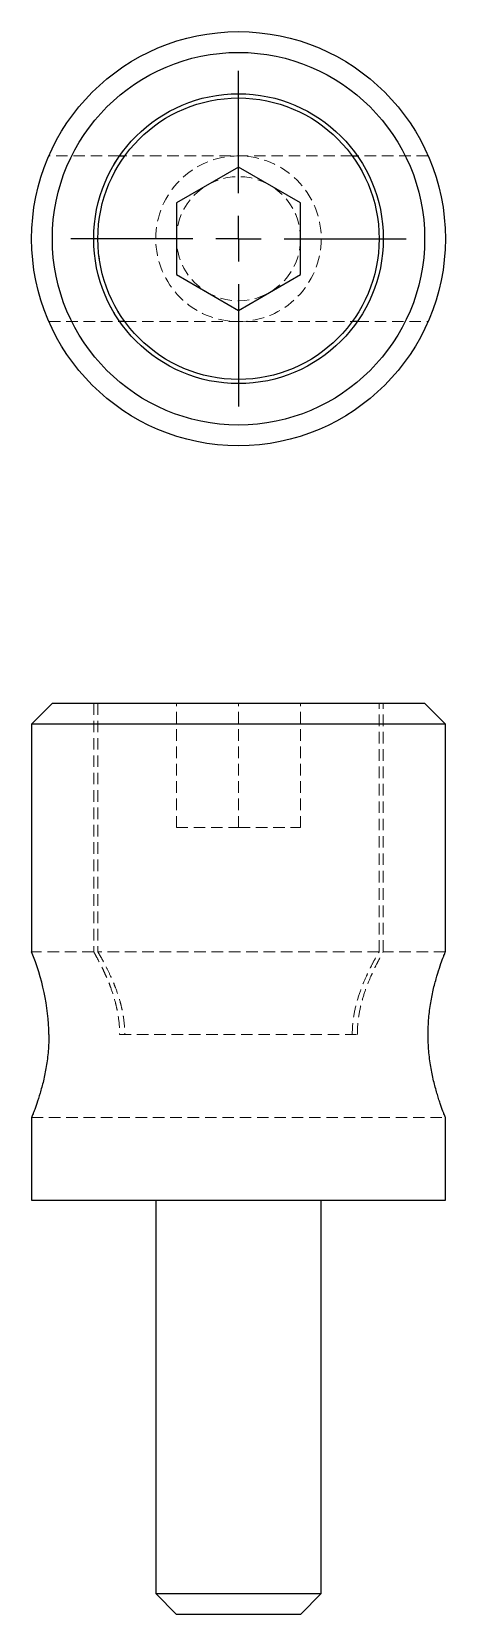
# Model space of a CAD drawing. Header units: millimetres. Extents: x 60 to 246, y 7 to 181.
# Drawn here: x 60.3 to 105.7, y 7 to 180.7 of the extents above.
import ezdxf

# ---------------------------------------------------------------- set-up
doc = ezdxf.new("R2010")
doc.units = ezdxf.units.MM
doc.linetypes.add('HIDDEN', pattern=[1.905, 1.27, -0.635])
doc.layers.add('10', color=7, linetype='Continuous')

# ---------------------------------------------------------------- blocks, each defined once
blk = doc.blocks.new('SW_CENTERMARKSYMBOL_0')
at = {"layer": '10', "color": 0}
for p, q in [((0, 5), (0, 18.41)), ((0, 0), (0, 2.5)), ((-5, 0), (-18.41, 0)), ((0, 0), (-2.5, 0)), ((0, 0), (0, -2.5)), ((0, 0), (2.5, 0)), ((5, 0), (18.41, 0)), ((0, -5), (0, -18.41))]:
    blk.add_line(p, q, dxfattribs=at)

msp = doc.modelspace()

# ---------------------------------------------------------------- linework, layer by layer
at = {"color": 7, "linetype": 'HIDDEN', "lineweight": 18}
for p, q in [((69.94, 167.09), (62.17, 167.09)), ((95.5, 167.09), (70.5, 167.09)), ((103.83, 167.09), (96.06, 167.09)), ((62.17, 148.91), (69.94, 148.91)), ((70.5, 148.91), (95.5, 148.91)), ((96.06, 148.91), (103.83, 148.91)), ((67.09, 107), (67.09, 79.73)), ((67.55, 107), (67.55, 79.73)), ((76.18, 93.36), (76.18, 107)), ((83, 93.36), (83, 107)), ((89.82, 93.36), (89.82, 107)), ((98.45, 79.73), (98.45, 107)), ((98.91, 79.73), (98.91, 107)), ((76.18, 93.36), (83, 93.36)), ((83, 93.36), (89.82, 93.36)), ((67.09, 79.73), (60.27, 79.73)), ((98.45, 79.73), (67.55, 79.73)), ((105.73, 79.73), (98.91, 79.73)), ((105.73, 79.73), (105.69, 79.64)), ((69.94, 70.64), (96.06, 70.64)), ((60.27, 61.55), (105.73, 61.55))]:
    msp.add_line(p, q, dxfattribs=at)
at = {"color": 7, "linetype": 'Continuous', "lineweight": 25}
for p, q in [((69.94, 167.09), (70.5, 167.09)), ((95.5, 167.09), (96.06, 167.09)), ((83, 165.87), (76.18, 161.94)), ((89.82, 161.94), (83, 165.87)), ((76.18, 161.94), (76.18, 154.06)), ((89.82, 154.06), (89.82, 161.94)), ((76.18, 154.06), (83, 150.13)), ((83, 150.13), (89.82, 154.06)), ((70.5, 148.91), (69.94, 148.91)), ((96.06, 148.91), (95.5, 148.91)), ((62.55, 107), (60.27, 104.73)), ((62.55, 107), (103.45, 107)), ((105.73, 104.73), (103.45, 107)), ((60.27, 104.73), (60.27, 79.73)), ((105.73, 104.73), (60.27, 104.73)), ((105.73, 79.73), (105.73, 104.73)), ((60.27, 61.55), (60.27, 52.45)), ((105.73, 52.45), (105.73, 61.55)), ((60.27, 52.45), (105.73, 52.45)), ((73.91, 52.45), (73.91, 9.27)), ((92.09, 9.27), (92.09, 52.45)), ((73.91, 9.27), (76.18, 7)), ((73.91, 9.27), (92.09, 9.27)), ((89.82, 7), (92.09, 9.27)), ((89.82, 7), (76.18, 7))]:
    msp.add_line(p, q, dxfattribs=at)
for radius in [22.73, 20.45, 15.91, 15.45]:
    msp.add_circle((83, 158), radius, dxfattribs=at)
at = {"color": 7, "linetype": 'HIDDEN', "lineweight": 18}
for radius in [9.09, 6.82]:
    msp.add_circle((83, 158), radius, dxfattribs=at)
at = {"color": 7, "linetype": 'Continuous', "lineweight": 25}
msp.add_arc((37.22, 70.17), 24.95, 1.0637, 22.5145, dxfattribs=at)
at = {"color": 7, "linetype": 'HIDDEN', "lineweight": 18}
for points, knots in [([(69.94, 167.09), (69.93, 167.07), (69.9, 167.03), (69.68, 166.7), (69.46, 166.36), (69.3, 166.08), (69.27, 166.03)], [0, 0, 0, 0, 0.305503, 0.621223, 0.926417, 1, 1, 1, 1]), ([(70.5, 167.09), (70.49, 167.08), (70.47, 167.05), (70.32, 166.83), (70.25, 166.74)], [0, 0, 0, 0, 0.539309, 1, 1, 1, 1]), ([(67.09, 158), (67.1, 157.54), (67.11, 156.76), (67.22, 156.02), (67.27, 155.73)], [0, 0, 0, 0, 0.600373, 1, 1, 1, 1]), ([(67.55, 158), (67.55, 157.54), (67.57, 156.78), (67.68, 156.05), (67.72, 155.77)], [0, 0, 0, 0, 0.609207, 1, 1, 1, 1]), ([(68.81, 150.81), (68.82, 150.79), (69, 150.41), (69.33, 149.86), (69.68, 149.29), (69.9, 148.97), (69.93, 148.93), (69.94, 148.91)], [0, 0, 0, 0, 0.020126, 0.289084, 0.566792, 0.780265, 1, 1, 1, 1]), ([(69.28, 150.9), (69.3, 150.85), (69.49, 150.46), (69.85, 149.88), (70.22, 149.3), (70.46, 148.97), (70.49, 148.93), (70.5, 148.91)], [0, 0, 0, 0, 0.035041, 0.298597, 0.570707, 0.782088, 1, 1, 1, 1]), ([(67.09, 79.73), (67.09, 79.73), (67.13, 79.67), (67.26, 79.43), (67.36, 79.24), (67.61, 78.78), (67.76, 78.5), (68.01, 78), (68.1, 77.83), (68.27, 77.45), (68.36, 77.26), (68.54, 76.85), (68.63, 76.63), (68.82, 76.18), (68.91, 75.95), (69.17, 75.22), (69.33, 74.71), (69.55, 73.89), (69.61, 73.61), (69.73, 73.04), (69.78, 72.74), (69.9, 71.86), (69.94, 71.25), (69.94, 70.64)], [0, 0, 0, 0, 0.125, 0.125, 0.25, 0.25, 0.375, 0.375, 0.4375, 0.4375, 0.5, 0.5, 0.5625, 0.5625, 0.625, 0.625, 0.75, 0.75, 0.8125, 0.8125, 0.875, 0.875, 1, 1, 1, 1]), ([(67.55, 79.73), (67.55, 79.73), (67.58, 79.67), (67.72, 79.42), (67.83, 79.24), (68.09, 78.78), (68.24, 78.5), (68.58, 77.83), (68.76, 77.46), (69.05, 76.85), (69.14, 76.63), (69.33, 76.18), (69.42, 75.95), (69.7, 75.22), (69.87, 74.71), (70.09, 73.89), (70.16, 73.61), (70.28, 73.04), (70.33, 72.74), (70.46, 71.86), (70.5, 71.25), (70.5, 70.64)], [0, 0, 0, 0, 0.125, 0.125, 0.25, 0.25, 0.375, 0.375, 0.5, 0.5, 0.5625, 0.5625, 0.625, 0.625, 0.75, 0.75, 0.8125, 0.8125, 0.875, 0.875, 1, 1, 1, 1]), ([(95.5, 70.64), (95.5, 71.25), (95.54, 71.86), (95.71, 73.04), (95.84, 73.62), (96.13, 74.71), (96.31, 75.22), (96.67, 76.2), (96.86, 76.65), (97.14, 77.26), (97.24, 77.46), (97.42, 77.83), (97.51, 78.01), (97.76, 78.5), (97.91, 78.78), (98.17, 79.24), (98.28, 79.42), (98.42, 79.67), (98.45, 79.73), (98.45, 79.73)], [0, 0, 0, 0, 0.125, 0.125, 0.25, 0.25, 0.375, 0.375, 0.5, 0.5, 0.5625, 0.5625, 0.625, 0.625, 0.75, 0.75, 0.875, 0.875, 1, 1, 1, 1]), ([(96.06, 70.64), (96.06, 71.25), (96.1, 71.85), (96.26, 73.03), (96.38, 73.62), (96.67, 74.71), (96.83, 75.22), (97.18, 76.2), (97.37, 76.65), (97.64, 77.26), (97.73, 77.46), (97.91, 77.83), (97.99, 78.01), (98.24, 78.5), (98.39, 78.78), (98.57, 79.13), (98.63, 79.23), (98.73, 79.41), (98.77, 79.48), (98.87, 79.67), (98.91, 79.73), (98.91, 79.73)], [0, 0, 0, 0, 0.125, 0.125, 0.25, 0.25, 0.375, 0.375, 0.5, 0.5, 0.5625, 0.5625, 0.625, 0.625, 0.75, 0.75, 0.8125, 0.8125, 0.875, 0.875, 1, 1, 1, 1])]:
    msp.add_open_spline(points, degree=3, knots=knots, dxfattribs=at)
at = {"color": 7, "linetype": 'Continuous', "lineweight": 25}
for points, knots in [([(105.73, 61.55), (105.73, 61.55), (105.7, 61.61), (105.63, 61.78), (105.61, 61.85), (105.54, 62.03), (105.5, 62.13), (105.37, 62.48), (105.27, 62.76), (105.1, 63.25), (105.04, 63.43), (104.92, 63.8), (104.86, 64), (104.68, 64.62), (104.55, 65.08), (104.32, 66.07), (104.21, 66.58), (104.08, 67.4), (104.04, 67.68), (103.96, 68.25), (103.93, 68.55), (103.86, 69.43), (103.83, 70.03), (103.83, 71.24), (103.86, 71.84), (103.93, 72.72), (103.96, 73.01), (104.03, 73.58), (104.08, 73.86), (104.21, 74.69), (104.32, 75.2), (104.49, 75.94), (104.55, 76.18), (104.68, 76.64), (104.74, 76.85), (104.92, 77.48), (105.04, 77.85), (105.27, 78.52), (105.37, 78.79), (105.5, 79.14), (105.54, 79.24), (105.6, 79.41), (105.63, 79.49), (105.7, 79.67), (105.73, 79.73), (105.73, 79.73)], [0, 0, 0, 0, 0.0625, 0.0625, 0.09375, 0.09375, 0.125, 0.125, 0.1875, 0.1875, 0.21875, 0.21875, 0.25, 0.25, 0.3125, 0.3125, 0.375, 0.375, 0.40625, 0.40625, 0.4375, 0.4375, 0.5, 0.5, 0.5625, 0.5625, 0.59375, 0.59375, 0.625, 0.625, 0.6875, 0.6875, 0.71875, 0.71875, 0.75, 0.75, 0.8125, 0.8125, 0.875, 0.875, 0.90625, 0.90625, 0.9375, 0.9375, 1, 1, 1, 1]), ([(62.17, 70.64), (62.17, 70.03), (62.14, 69.43), (62.07, 68.56), (62.04, 68.27), (61.97, 67.69), (61.92, 67.41), (61.79, 66.59), (61.68, 66.07), (61.51, 65.33), (61.45, 65.09), (61.32, 64.64), (61.26, 64.42), (61.08, 63.8), (60.96, 63.42), (60.73, 62.76), (60.63, 62.48), (60.5, 62.14), (60.46, 62.03), (60.4, 61.86), (60.37, 61.78), (60.3, 61.61), (60.27, 61.55), (60.27, 61.55)], [0, 0, 0, 0, 0.125, 0.125, 0.1875, 0.1875, 0.25, 0.25, 0.375, 0.375, 0.4375, 0.4375, 0.5, 0.5, 0.625, 0.625, 0.75, 0.75, 0.8125, 0.8125, 0.875, 0.875, 1, 1, 1, 1])]:
    msp.add_open_spline(points, degree=3, knots=knots, dxfattribs=at)

# ---------------------------------------------------------------- block references
at = {"layer": '10'}
msp.add_blockref('SW_CENTERMARKSYMBOL_0', (83, 158), dxfattribs=at)

doc.saveas('drawing.dxf')
